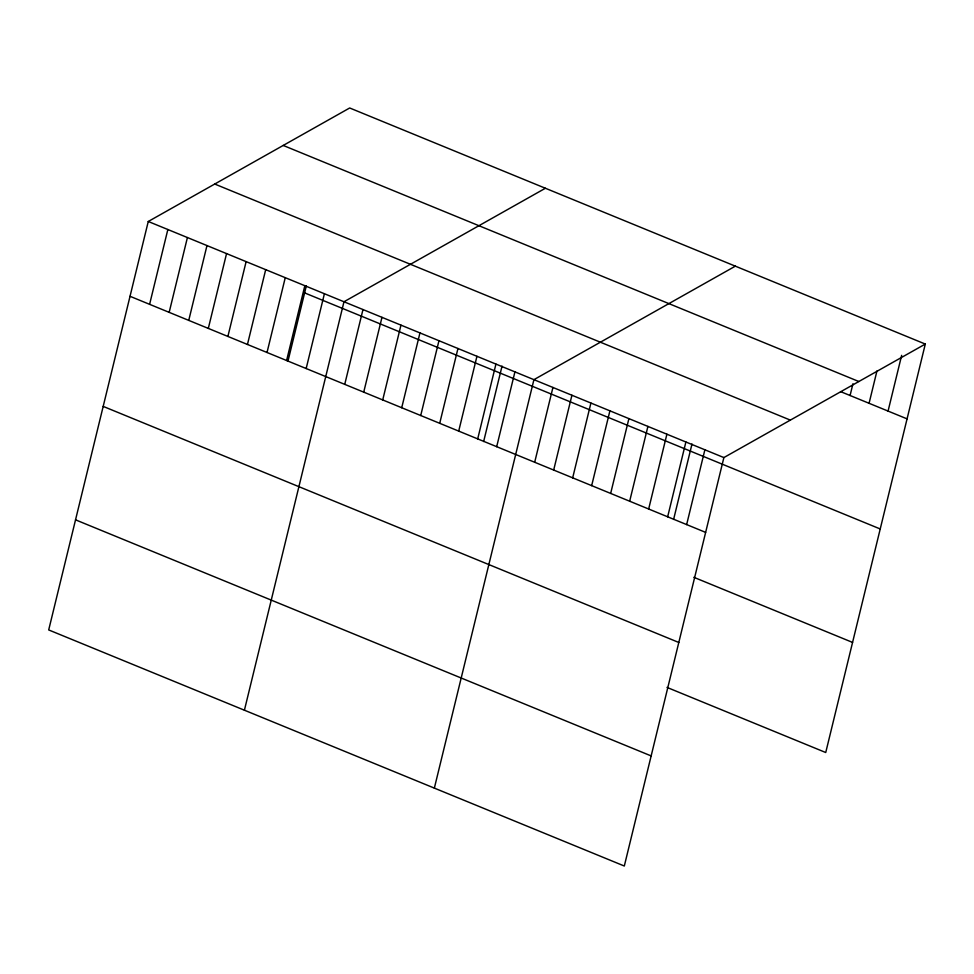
<?xml version="1.0" encoding="UTF-8"?>
<svg xmlns="http://www.w3.org/2000/svg" width="974" height="974" viewBox="0 0 974 974"><rect width="100%" height="100%" fill="white"/><g stroke="black" fill="none" stroke-linecap="round" stroke-linejoin="round"><path stroke-width="1.46" d="M148.267 221.488L48.7 629.934L624.31 866.02L723.877 457.573L925.3 344.066L349.69 107.98L148.267 221.488L723.877 457.573M149.606 304.326L167.845 229.523M169.172 312.35L187.41 237.546M188.749 320.385L206.975 245.57M208.314 328.408L226.552 253.593M227.892 336.432L246.118 261.629M247.457 344.467L265.695 269.652M267.022 352.491L285.26 277.675M286.6 360.514L304.838 285.711M287.951 361.244L306.335 285.832M306.165 368.537L324.403 293.734M244.413 710.204L343.98 301.757L545.391 188.25M344.735 384.365L362.973 309.549M363.728 392.145L381.966 317.341M382.721 399.937L400.959 325.133M401.726 407.729L419.952 332.925M420.719 415.521L438.957 340.717M439.712 423.313L457.95 348.497M458.705 431.105L476.943 356.289M477.698 438.897L495.936 364.081M483.652 441.514L502.036 366.102M496.691 446.689L514.929 371.873M434.355 788.112L533.922 379.665L735.346 266.158M534.689 462.26L552.928 387.457M553.682 470.052L571.921 395.249M572.675 477.844L590.914 403.041M591.668 485.636L609.907 410.821M610.661 493.428L628.9 418.613M629.667 501.22L647.905 426.405M648.66 509.012L666.898 434.197M667.653 516.804L685.891 441.989M673.606 519.422L691.99 444.01M686.646 524.584L704.884 449.781M850.083 395.505L852.944 383.768M869.076 403.285L876.941 371.021M888.069 411.077L901.656 355.34M925.3 344.066L825.733 752.512L666.983 687.401M283.215 145.443L858.837 381.516M840.574 391.609L907.062 418.869M214.743 184.037L790.352 420.111M304.618 292.894L880.228 528.967M130.029 296.303L705.639 532.376M693.829 577.302L852.567 642.414M103.195 406.401L678.805 642.475M75.534 519.836L651.156 755.921"/></g></svg>
